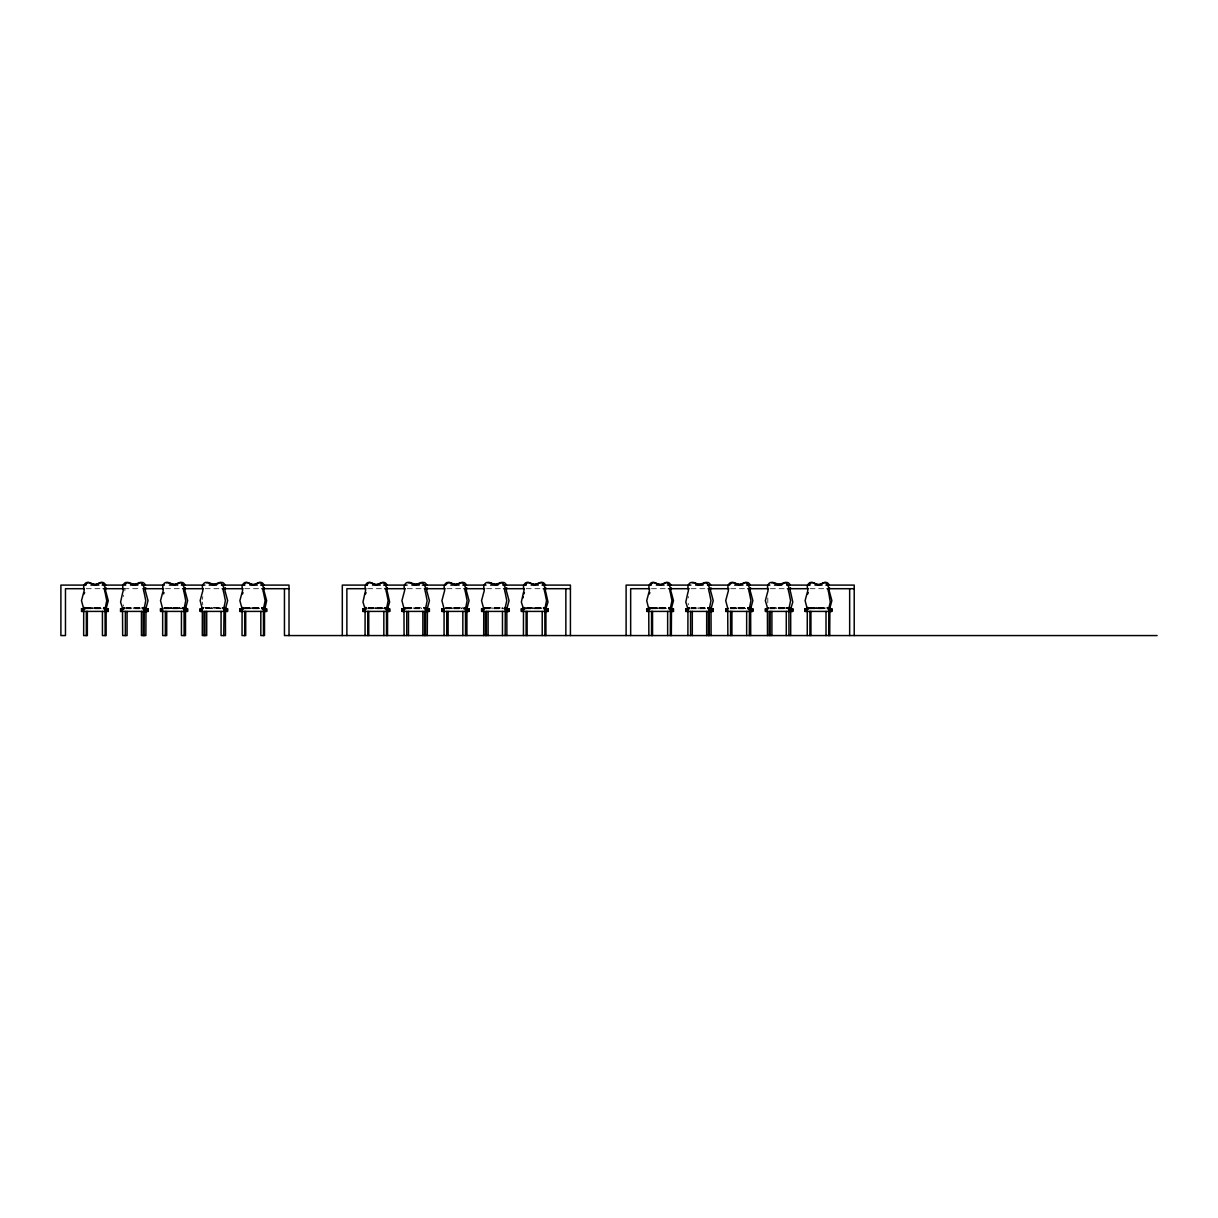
<?xml version="1.0" encoding="UTF-8"?>
<svg xmlns="http://www.w3.org/2000/svg" width="1218" height="1218" viewBox="0 0 1218 1218"><rect width="100%" height="100%" fill="white"/><g stroke="black" fill="none" stroke-linecap="round" stroke-linejoin="round"><path stroke-width="0.75" stroke-dasharray="5 3.75" d="M202.447 599.302L202.812 596.561M767.797 597.931L767.797 603.428M688.185 597.931L688.398 596.561M123.201 596.561L123.505 595.221M92.842 607.645L92.675 608.726M93.847 607.645L93.695 608.726M131.727 608.726L131.864 607.645M171.845 607.645L171.692 608.726M173.215 607.645L173.063 608.726M251.213 607.645L251.06 608.726M252.217 607.645L252.065 608.726M374.246 607.645L374.078 608.726M375.251 607.645L375.098 608.726M413.13 608.726L413.267 607.645M453.248 607.645L453.096 608.726M454.619 607.645L454.466 608.726M492.727 608.726L492.879 607.645M532.616 607.645L532.464 608.726M533.621 607.645L533.469 608.726M658.04 607.645L657.887 608.726M659.045 607.645L658.892 608.726M696.94 608.726L697.061 607.645M737.057 607.645L736.89 608.726M738.428 607.645L738.275 608.726M776.551 608.726L776.688 607.645M816.425 607.645L816.273 608.726M817.43 607.645L817.278 608.726M91.289 607.645L90.985 608.726M92.294 607.645L91.989 608.726M130.006 608.726L130.311 607.645M170.307 607.645L169.987 608.726M171.677 607.645L171.357 608.726M209.938 607.645L209.663 608.726M211.658 607.645L211.323 608.726M249.675 607.645L249.37 608.726M250.68 607.645L250.375 608.726M372.693 607.645L372.388 608.726M373.698 607.645L373.393 608.726M411.41 608.726L411.714 607.645M453.081 607.645L452.761 608.726M491.067 608.726L491.341 607.645M531.078 607.645L530.774 608.726M532.083 607.645L531.779 608.726M656.502 607.645L656.197 608.726M657.507 607.645L657.202 608.726M695.265 608.726L695.524 607.645M735.505 607.645L735.2 608.726M736.89 607.645L736.57 608.726M775.135 607.645L774.831 608.726M814.888 607.645L814.568 608.726M815.893 607.645L815.573 608.726M89.767 607.645L89.295 608.726M90.771 607.645L90.299 608.726M168.769 607.645L168.312 608.726M170.139 607.645L169.683 608.726M208.4 607.645L207.943 608.726L208.628 607.645M248.152 607.645L247.68 608.726M249.157 607.645L248.685 608.726M371.17 607.645L370.698 608.726M372.175 607.645L371.703 608.726M409.72 608.726L410.192 607.645M489.803 607.645L489.347 608.726M529.556 607.645L529.084 608.726M530.561 607.645L530.089 608.726M654.979 607.645L654.508 608.726M655.984 607.645L655.512 608.726M693.986 607.645L693.59 608.726M733.982 607.645L733.51 608.726M735.352 607.645L734.896 608.726M773.613 607.645L773.217 608.726M775.333 607.645L774.876 608.726M813.35 607.645L812.893 608.726M814.355 607.645L813.898 608.726M88.259 607.645L87.635 608.726M89.264 607.645L88.64 608.726M126.763 608.726L127.281 607.645M129.001 607.645L128.316 608.726M167.262 607.645L166.653 608.726M168.632 607.645L168.023 608.726M206.375 608.726L206.893 607.645M246.645 607.645L246.021 608.726M247.65 607.645L247.026 608.726M369.663 607.645L369.039 608.726M370.668 607.645L370.044 608.726M448.666 607.645L448.057 608.726M487.687 608.726L488.296 607.645M490.032 607.645L489.408 608.726M528.049 607.645L527.424 608.726M529.054 607.645L528.429 608.726M653.457 607.645L652.848 608.726M654.477 607.645L653.853 608.726M692.479 607.645L691.87 608.726M732.475 607.645L731.851 608.726M733.845 607.645L733.221 608.726M772.105 607.645L771.481 608.726L772.349 607.645M811.843 607.645L811.234 608.726M812.848 607.645L812.239 608.726M87.787 607.645L87.011 608.726M126.763 608.071L127.525 607.645M165.785 607.645L165.009 608.726M167.155 607.645L166.394 608.726M206.375 608.071L207.136 607.645M246.158 607.645L245.397 608.726M368.415 608.071L369.191 607.645M408.928 607.645L408.06 608.726M448.559 607.645L447.798 608.726M487.779 608.071L488.54 607.645M527.561 607.645L526.8 608.726M652.985 607.645L652.224 608.726M692.737 607.645L691.961 608.726M732.368 607.645L731.592 608.726M825.728 608.071L809.589 608.071L810.366 607.645M811.371 607.645L810.594 608.726M184.07 608.071L163.867 608.071L165.085 607.645M408.182 607.645L407.391 608.726M446.854 608.071L447.813 607.645L446.686 608.726M486.85 608.071L487.809 607.645L486.667 608.726M730.663 608.071L731.622 607.645L730.48 608.071M809.665 608.071L810.625 607.645L809.483 608.071M125.987 608.071L126.946 607.645M164.232 608.071L165.206 607.645L164.095 608.071M166.577 607.645L165.618 608.726M407.391 608.071L408.35 607.645M446.61 607.645L445.636 608.071L446.899 607.645M447.98 607.645L446.854 608.726M485.251 608.071L486.241 607.645M487.976 607.645L487.002 608.726M651.447 608.071L652.406 607.645M691.185 608.071L692.159 607.645M731.79 607.645L730.815 608.726M771.77 607.645L770.811 608.726M809.818 608.071L810.792 607.645M205.263 608.071L206.314 607.645M408.091 607.645L407.056 608.726M651.112 608.071L669.915 608.071M690.85 608.071L707.095 608.071M165.861 607.645L164.765 608.726M407.634 607.645L406.538 608.726M487.246 607.645L486.165 608.726M769.959 608.071L771.055 607.645M164.369 608.071L165.496 607.645M406.142 608.071L422.25 608.071M485.48 608.071L486.637 607.645M86.234 588.705L101.338 588.705M123.992 588.705L140.983 588.705M165.511 588.705L180.614 588.705M205.157 588.705L220.26 588.705M244.803 588.705L259.906 588.705M367.638 588.705L382.741 588.705M407.284 588.705L422.387 588.705M446.915 588.705L462.018 588.705M486.561 588.705L501.664 588.705M526.206 588.705L541.31 588.705M651.432 588.705L666.535 588.705M691.078 588.705L706.181 588.705M730.724 588.705L745.827 588.705M770.37 588.705L785.473 588.705M810.016 588.705L825.119 588.705M86.036 607.645L102.738 607.645M125.789 607.645L141.76 607.645M164.491 607.645L181.741 607.645M204.67 607.645L221.371 607.645M244.422 607.645L261.124 607.645M368.186 607.645L384.401 607.645M406.462 607.645L422.418 607.645M445.895 607.645L463.144 607.645M485.525 607.645L502.775 607.645M526.557 607.645L542.528 607.645M651.249 607.645L667.205 607.645M691.002 607.645L706.958 607.645M730.252 607.645L746.954 607.645M769.883 607.645L787.574 607.645M809.62 607.645L825.591 607.645M86.006 608.071L102.845 608.071M125.819 608.071L141.273 607.645M221.493 608.071L205.446 608.071L221.493 608.726M244.392 608.071L261.215 608.071M368.338 608.071L384.249 608.071M445.484 608.071L465.474 608.071M485.114 608.071L502.897 608.071M525.871 608.071L542.619 608.071M730.221 608.071L749.283 608.071M769.852 608.071L787.544 608.071L786.584 607.645M86.006 608.726L102.845 608.726M125.819 608.726L142.43 608.726M164.034 608.726L184.07 608.726M244.392 608.726L261.215 608.726M367.775 608.726L384.249 608.726M405.792 608.726L422.25 608.726M445.438 608.726L465.474 608.726M485.114 608.726L505.47 608.726M525.871 608.726L542.619 608.726M651.219 608.726L667.342 608.726M691.032 608.726L707.095 608.726M730.221 608.726L746.725 608.726M769.852 608.726L789.264 608.726M809.589 608.726L825.728 608.726M786.417 607.645L787.391 608.071M785.838 607.645L786.615 608.071M502.044 607.645L502.806 608.071M462.414 607.645L463.175 608.071M141.014 607.645L141.79 608.071M824.099 607.645L824.723 608.726M786.082 607.645L786.615 608.726M784.362 607.645L785.047 608.726L784.575 607.645M744.731 607.645L745.34 608.726M665.728 607.645L666.337 608.726M541.31 607.645L541.919 608.726M540.305 607.645L540.914 608.726M460.922 607.645L461.546 608.726M420.941 607.645L421.626 608.726M382.924 607.645L383.548 608.726M381.919 607.645L382.543 608.726M258.901 607.645L259.51 608.726M219.149 607.645L219.834 608.726M139.537 607.645L140.222 608.726M100.515 607.645L101.14 608.726M823.596 607.645L824.068 608.726M822.592 607.645L823.063 608.726M782.854 607.645L783.357 608.726M744.594 607.645L745.066 608.726M743.224 607.645L743.68 608.726M704.963 607.645L705.359 608.726M703.228 607.645L703.699 608.726M665.226 607.645L665.683 608.726M664.206 607.645L664.678 608.726M539.802 607.645L540.259 608.726M538.798 607.645L539.254 608.726M500.781 607.645L501.177 608.726M499.045 607.645L499.563 608.726L499.243 607.645M460.785 607.645L461.257 608.726M459.414 607.645L459.886 608.726M419.434 607.645L419.936 608.726M381.417 607.645L381.889 608.726M380.412 607.645L380.869 608.726M258.399 607.645L258.855 608.726M257.394 607.645L257.851 608.726M217.641 607.645L218.159 608.726L217.839 607.645M138.03 607.645L138.487 608.726M100.013 607.645L100.485 608.726M99.008 607.645L99.465 608.726M822.074 607.645L822.378 608.726M821.069 607.645L821.374 608.726M781.317 607.645L781.636 608.726M743.071 607.645L743.376 608.726M741.686 607.645L742.006 608.726M701.705 607.645L702.055 608.726L701.888 607.645M663.688 607.645L664.008 608.726M662.683 607.645L663.003 608.726M538.265 607.645L538.584 608.726M537.26 607.645L537.58 608.726M497.523 607.645L497.827 608.726M459.262 607.645L459.567 608.726M457.892 607.645L458.196 608.726M417.896 607.645L418.216 608.726M379.894 607.645L380.199 608.726M378.874 607.645L379.194 608.726M256.861 607.645L257.181 608.726M255.856 607.645L256.176 608.726M216.119 607.645L216.423 608.726M176.488 607.645L176.793 608.726M136.492 607.645L136.842 608.726M98.491 607.645L98.795 608.726M97.47 607.645L97.79 608.726M820.536 607.645L820.688 608.726M819.516 607.645L819.684 608.726M779.779 607.645L779.931 608.726L779.962 607.645M741.518 607.645L741.686 608.726M740.148 607.645L740.3 608.726M662.15 607.645L662.303 608.726M661.146 607.645L661.298 608.726M536.727 607.645L536.879 608.726M535.722 607.645L535.874 608.726M457.724 607.645L457.877 608.726M456.339 607.645L456.506 608.726M378.341 607.645L378.493 608.726M377.336 607.645L377.489 608.726M255.323 607.645L255.476 608.726M254.318 607.645L254.471 608.726M176.321 607.645L176.473 608.726M174.935 607.645L175.103 608.726M96.938 607.645L97.105 608.726M95.933 607.645L96.085 608.726M123.201 604.783L123.505 606.122M688.185 603.428L688.398 604.783M202.812 604.783L202.447 602.042M818.983 607.645L818.983 608.726M817.978 607.645L817.978 608.726M778.226 607.645L778.226 608.726M770.644 608.726L771.603 607.645L770.476 608.726M739.981 607.645L739.981 608.726M738.595 607.645L738.595 608.726M700.35 607.645L700.32 608.726M698.614 607.645L698.645 608.726M660.598 607.645L660.598 608.726M659.593 607.645L659.593 608.726M535.174 607.645L535.174 608.726M534.169 607.645L534.169 608.726M496.152 607.645L496.137 608.726M494.432 607.645L494.447 608.726M486.043 608.726L486.819 607.645L485.769 608.726M456.171 607.645L456.171 608.726M454.801 607.645L454.801 608.726M451.391 608.726L451.711 607.645L451.086 608.726M449.716 608.726L450.173 607.645L449.427 608.726M446.412 608.726L447.189 607.645L446.169 608.726M416.541 607.645L416.51 608.726M414.805 607.645L414.805 608.726M376.804 607.645L376.804 608.726M375.783 607.645L375.783 608.726M253.77 607.645L253.77 608.726M252.765 607.645L252.765 608.726M214.749 607.645L214.733 608.726M213.028 607.645L213.028 608.726M180.142 608.726L179.518 607.645L179.853 608.726M178.483 608.726L178.011 607.645L178.163 608.726M174.768 607.645L174.768 608.726M173.398 607.645L173.398 608.726M165.45 608.726L166.409 607.645L165.283 608.726M135.137 607.645L135.107 608.726M133.401 607.645L133.401 608.726M95.4 607.645L95.4 608.726M94.38 607.645L94.38 608.726M124.875 589.025A6.973 6.973 0 0 1 124.875 590.852M206.405 607.645L205.446 608.071L206.573 607.645"/><path stroke-width="1.5" d="M523.009 597.931L523.238 596.561M84.164 593.912L84.651 592.618M105.129 608.726L106.727 600.672L105.129 592.618A6.973 6.973 0 0 1 105.129 587.259L102.403 582.676A4.613 4.613 0 0 0 98.704 583.331L97.775 583.864M144.135 608.726L145.749 600.672L144.135 592.618A6.973 6.973 0 0 1 144.135 587.259L141.425 582.676A4.613 4.613 0 0 0 137.725 583.331L134.741 584.488M163.547 593.912L164.034 592.618M184.131 608.726L185.73 600.672L184.131 592.618A6.973 6.973 0 0 1 184.131 587.259L181.406 582.676A4.613 4.613 0 0 0 177.721 583.331L175.773 584.259M223.762 608.726L225.376 600.672L223.762 592.618A6.973 6.973 0 0 1 223.762 587.259L221.037 582.676A4.613 4.613 0 0 0 217.352 583.331L214.368 584.488M242.549 593.912L243.037 592.618M263.499 608.726L265.113 600.672L263.499 592.618A6.973 6.973 0 0 1 263.499 587.259L260.789 582.676A4.613 4.613 0 0 0 257.089 583.331L256.161 583.864M365.567 593.912L366.055 592.618M386.532 608.726L388.131 600.672L386.532 592.618A6.973 6.973 0 0 1 386.532 587.259L383.807 582.676A4.613 4.613 0 0 0 380.107 583.331L378.174 584.259M425.539 608.726L427.153 600.672L425.539 592.618A6.973 6.973 0 0 1 425.539 587.259L422.829 582.676A4.613 4.613 0 0 0 419.129 583.331L416.145 584.488M465.535 608.726L467.133 600.672L465.535 592.618A6.973 6.973 0 0 1 465.535 587.259L462.81 582.676A4.613 4.613 0 0 0 459.125 583.331L456.141 584.488M523.953 593.912L524.44 592.618M544.903 608.726L546.517 600.672L544.903 592.618A6.973 6.973 0 0 1 544.903 587.259L542.193 582.676A4.613 4.613 0 0 0 538.493 583.331L534.443 584.564M649.377 593.912L649.864 592.618M709.348 608.726L710.962 600.672L709.348 592.618A6.973 6.973 0 0 1 709.348 587.259L706.638 582.676A4.613 4.613 0 0 0 702.938 583.331L698.888 584.564M749.329 608.726L750.943 600.672L749.329 592.618A6.973 6.973 0 0 1 749.329 587.259L746.619 582.676A4.613 4.613 0 0 0 742.919 583.331L740.986 584.259M807.762 593.912L808.25 592.618M85.016 585.325L87.376 582.676A4.613 4.613 0 0 1 91.076 583.331L94.06 584.488M243.402 585.325L245.747 582.676A4.613 4.613 0 0 1 249.446 583.331L251.38 584.259M366.42 585.325L368.78 582.676A4.613 4.613 0 0 1 372.48 583.331L374.413 584.259M524.806 585.325L527.15 582.676A4.613 4.613 0 0 1 530.85 583.331L533.834 584.488M650.229 585.325L652.574 582.676A4.613 4.613 0 0 1 656.274 583.331L659.258 584.488M808.6 585.325L810.96 582.676A4.613 4.613 0 0 1 814.659 583.331L816.593 584.259M106.133 608.726L108.28 600.672L106.133 592.618A6.973 6.973 0 0 1 105.966 587.685M145.871 608.726L148.017 600.672L145.871 592.618A6.973 6.973 0 0 1 145.703 587.685M185.501 608.726L187.648 600.672L185.501 592.618A6.973 6.973 0 0 1 185.334 587.685M225.482 608.726L227.629 600.672L225.482 592.618A6.973 6.973 0 0 1 225.33 587.685M427.274 608.726L429.421 600.672L427.274 592.618A6.973 6.973 0 0 1 427.107 587.685M466.905 608.726L469.052 600.672L466.905 592.618A6.973 6.973 0 0 1 466.738 587.685M506.886 608.726L509.033 600.672L506.886 592.618A6.973 6.973 0 0 1 506.734 587.685M671.331 608.726L673.478 600.672L671.331 592.618A6.973 6.973 0 0 1 671.179 587.685M711.084 608.726L713.23 600.672L711.084 592.618A6.973 6.973 0 0 1 710.916 587.685M750.714 608.726L752.861 600.672L750.714 592.618A6.973 6.973 0 0 1 750.547 587.685M829.717 608.726L831.864 600.672L829.717 592.618A6.973 6.973 0 0 1 829.549 587.685M125.378 584.153L126.261 583.178M446.412 584.153L448.148 582.676A4.613 4.613 0 0 1 451.848 583.331L454.832 584.488M730.221 584.153L731.957 582.676A4.613 4.613 0 0 1 735.657 583.331L738.641 584.488M137.984 583.864L138.928 583.331A5.268 5.268 0 0 1 143.191 582.6A5.374 5.374 0 0 1 145.46 585.203M217.611 583.864L218.54 583.331M419.388 583.864L420.332 583.331A5.268 5.268 0 0 1 424.595 582.6A5.374 5.374 0 0 1 426.863 585.203M499.015 583.864L499.943 583.331M662.988 583.864L664.389 583.331A5.268 5.268 0 0 1 668.652 582.6A5.374 5.374 0 0 1 670.92 585.203M703.197 583.864L704.126 583.331A5.268 5.268 0 0 1 708.389 582.6A5.374 5.374 0 0 1 710.673 585.203M782.809 583.864L783.753 583.331M821.358 583.864L822.302 583.331A4.613 4.613 0 0 1 825.987 582.676L828.712 587.259A6.973 6.973 0 0 0 828.712 592.618L830.28 602.042L828.712 608.726L827.494 607.645M255.156 584.259L257.561 583.331A5.268 5.268 0 0 1 261.824 582.6A5.374 5.374 0 0 1 264.093 585.203M661.983 584.259L663.445 583.864M820.369 584.259L822.759 583.331A5.268 5.268 0 0 1 827.037 582.6A5.374 5.374 0 0 1 829.306 585.203M85.123 607.645L83.996 608.726M124.145 607.645L123.018 608.726M243.493 607.645L242.382 608.726M366.527 607.645L365.4 608.726M405.548 607.645L404.422 608.726M524.897 607.645L523.786 608.726M650.321 607.645L649.194 608.726M84.864 607.645L83.707 608.071L83.646 635.568L87.346 635.568L87.346 611.406M123.886 607.645L122.729 608.726L120.582 602.073L122.668 592.618A6.973 6.973 0 0 0 122.668 587.259L122.851 585.873A5.374 5.374 0 0 1 125.347 582.6A5.268 5.268 0 0 1 129.626 583.331L132.61 584.488L136.995 584.259M243.235 607.645L242.093 608.071L242.032 635.568L245.716 635.568L245.716 611.406M366.268 607.645L365.111 608.071L365.05 635.568M405.289 607.645L404.132 608.726M524.638 607.645L523.496 608.071L523.436 635.568M648.92 608.071L650.062 607.645M689.084 607.645L687.942 608.071L687.881 635.568M808.447 607.645L807.306 608.071L807.245 635.568M364.943 608.071L366.116 607.645M375.464 584.488L372.008 583.331A5.268 5.268 0 0 0 367.745 582.6A5.374 5.374 0 0 0 365.233 585.873L365.05 587.259A6.973 6.973 0 0 1 365.05 592.618L362.964 602.073L365.05 608.726L366.055 607.645M405.122 607.645L403.965 608.071L404.071 635.568M405.076 607.645L403.904 608.071L404.818 608.726M483.531 608.726L484.688 607.645M545.497 585.203A5.374 5.374 0 0 0 543.228 582.6A5.268 5.268 0 0 0 538.965 583.331L534.915 584.564L530.378 583.331A5.268 5.268 0 0 0 526.115 582.6A5.374 5.374 0 0 0 523.618 585.873L523.436 587.259A6.973 6.973 0 0 1 523.436 592.618L521.35 602.073L523.436 608.726L524.44 607.645M648.859 635.568L648.752 608.071L649.864 607.645L648.692 608.726L646.712 600.672L648.859 592.618A6.973 6.973 0 0 0 648.859 587.259L649.042 585.873A5.374 5.374 0 0 1 651.539 582.6A5.268 5.268 0 0 1 655.802 583.331L660.323 584.564M702.192 584.259L697.807 584.488L694.823 583.331A5.268 5.268 0 0 0 690.56 582.6A5.374 5.374 0 0 0 688.063 585.873L687.881 587.259A6.973 6.973 0 0 1 687.881 592.618L685.795 602.073L687.881 608.726L688.886 607.645M767.492 635.568L767.386 608.071L768.497 607.645M126.779 582.783L127.114 582.676A4.613 4.613 0 0 1 130.813 583.331L134.863 584.564M166.409 582.783L166.744 582.676A4.613 4.613 0 0 1 170.444 583.331L173.428 584.488M206.39 582.783L206.74 582.676A4.613 4.613 0 0 1 210.425 583.331L214.49 584.564M408.182 582.783L408.517 582.676A4.613 4.613 0 0 1 412.217 583.331L416.267 584.564M487.794 582.783L488.144 582.676A4.613 4.613 0 0 1 491.828 583.331L494.812 584.488M691.991 582.783L692.326 582.676A4.613 4.613 0 0 1 696.026 583.331L699.01 584.488M771.603 582.783L771.938 582.676A4.613 4.613 0 0 1 775.638 583.331L779.687 584.564M95.72 584.488L99.176 583.331A5.268 5.268 0 0 1 103.439 582.6A5.374 5.374 0 0 1 105.722 585.203M97.242 584.259L94.654 584.564M174.737 584.488L178.559 583.331A5.268 5.268 0 0 1 182.822 582.6A5.374 5.374 0 0 1 185.09 585.203M216.606 584.259L212.221 584.488L209.237 583.331A5.268 5.268 0 0 0 204.974 582.6A5.374 5.374 0 0 0 202.477 585.873L202.295 587.259A6.973 6.973 0 0 1 202.295 592.618L200.148 600.672L202.295 608.726M254.105 584.488L255.628 584.259M377.123 584.488L380.579 583.331A5.268 5.268 0 0 1 384.842 582.6A5.374 5.374 0 0 1 387.126 585.203M418.398 584.259L414.013 584.488L411.029 583.331A5.268 5.268 0 0 0 406.751 582.6A5.374 5.374 0 0 0 404.254 585.873L404.071 587.259A6.973 6.973 0 0 1 404.071 592.618L401.925 600.672L404.071 608.726M495.772 584.488L498.756 583.331A4.613 4.613 0 0 1 502.44 582.676L505.166 587.259A6.973 6.973 0 0 0 505.166 592.618L506.779 600.672L505.105 608.071M498.01 584.259L494.691 584.564M660.932 584.488L662.455 584.259M739.935 584.488L743.756 583.331A5.268 5.268 0 0 1 748.019 582.6A5.374 5.374 0 0 1 750.303 585.203M779.566 584.488L782.55 583.331A4.613 4.613 0 0 1 786.249 582.676L788.96 587.259A6.973 6.973 0 0 0 788.96 592.618L790.573 600.672L789.081 608.071M781.819 584.259L777.434 584.488L774.45 583.331A5.268 5.268 0 0 0 770.172 582.6A5.374 5.374 0 0 0 767.675 585.873L767.492 587.259A6.973 6.973 0 0 1 767.492 592.618L765.346 600.672L767.553 608.071M819.318 584.488L820.825 584.259M173.656 584.564L175.575 584.488M253.039 584.564L254.577 584.488M376.058 584.564L377.595 584.488M455.06 584.564L459.962 583.331A5.268 5.268 0 0 1 464.225 582.6A5.374 5.374 0 0 1 466.494 585.203M659.867 584.564L661.404 584.488M738.869 584.564L740.772 584.488M818.237 584.564L819.79 584.488M86.006 585.097L60.9 585.097L60.9 635.568L65.468 635.568L65.468 588.705L84.346 588.705M90.908 585.097L98.886 585.097M102.175 585.097L125.698 585.097M130.463 585.097L137.893 585.097M141.608 585.097L164.43 585.097M169.424 585.097L177.767 585.097M181.375 585.097L204.928 585.097M209.191 585.097L216.576 585.097M221.417 585.097L244.909 585.097M249.781 585.097L257.287 585.097M260.637 585.097L289.016 585.097L289.016 635.568M367.41 585.097L342.304 585.097L342.304 635.568M372.525 585.097L380.29 585.097M383.579 585.097L407.101 585.097M411.867 585.097L419.296 585.097M422.311 585.097L445.834 585.097M450.827 585.097L459.171 585.097M462.779 585.097L486.058 585.097M490.595 585.097L497.979 585.097M502.821 585.097L526.313 585.097M531.185 585.097L538.265 585.097M542.04 585.097L570.42 585.097L570.42 635.568M651.219 585.097L626.113 585.097L626.113 635.568M656.319 585.097L664.084 585.097M667.388 585.097L690.91 585.097M695.661 585.097L703.091 585.097M707.506 585.097L729.628 585.097M734.637 585.097L742.965 585.097M746.573 585.097L769.852 585.097M774.389 585.097L781.789 585.097M786.615 585.097L810.122 585.097M814.994 585.097L822.059 585.097M825.85 585.097L854.214 585.097L854.214 635.568M103.225 588.705L123.992 588.705M142.871 588.705L163.623 588.705M182.502 588.705L203.269 588.705M222.148 588.705L242.915 588.705M261.794 588.705L289.016 588.705M365.75 588.705L346.871 588.705L346.871 635.568M384.629 588.705L405.396 588.705M424.275 588.705L445.027 588.705M463.906 588.705L484.673 588.705M503.552 588.705L524.319 588.705M543.198 588.705L570.42 588.705M649.544 588.705L630.665 588.705L630.665 635.568M668.423 588.705L689.19 588.705M708.069 588.705L728.836 588.705M747.715 588.705L768.482 588.705M787.361 588.705L808.128 588.705M827.007 588.705L854.214 588.705M141.455 611.406L141.455 635.568L145.871 635.568L145.977 608.071L144.409 607.645L145.536 608.071L145.323 611.406M425.478 608.071L424.336 607.645L425.706 608.726M427.274 635.568L427.442 608.071L425.813 607.645L426.939 608.071L426.726 611.406M507.069 611.406L507.053 608.071L505.059 607.645L506.155 608.071L506.353 611.406M711.251 611.406L711.19 608.071L709.607 607.645L710.733 608.726M791.35 608.726L791.106 611.406L790.863 608.071L788.868 607.645L789.964 608.726M84.895 608.071L83.54 608.726M103.774 608.071L106.301 608.071L106.301 611.406M142.902 608.071L146.038 608.071L144.82 607.645M183.142 608.071L185.669 608.071L185.73 611.406M223.138 608.071L225.65 608.071L223.655 607.645L224.751 608.071L224.949 611.406M262.144 608.071L264.671 608.071L263.499 607.645M364.882 608.071L365.887 608.726L365.567 607.432M385.177 608.071L387.705 608.071L387.705 611.406M424.306 608.071L427.442 608.071L426.224 607.645M464.545 608.071L467.073 608.071L467.133 611.406M504.541 608.071L507.053 608.071L505.835 607.645M523.268 608.071L524.166 608.726M543.654 608.071L546.075 608.071L546.09 611.406M648.692 608.071L649.59 608.726M668.971 608.071L671.499 608.071L671.331 635.568M687.713 608.071L688.612 608.726M708.1 608.071L711.251 608.071L710.018 607.645M727.694 608.071L727.862 635.568M748.354 608.071L750.882 608.071L750.943 611.406M788.335 608.071L790.863 608.071M808.082 608.071L807.077 608.726M827.464 608.071L829.884 608.071L829.717 635.568M81.499 608.726L85.367 608.726M103.408 608.726L108.28 608.726L108.28 611.406L81.499 611.406M124.388 608.726L120.521 608.726L120.582 611.406M142.399 608.726L148.017 608.726M166.714 611.406L166.714 635.568L162.664 635.568L162.664 608.726L160.517 608.726L160.517 611.406L187.648 611.406L187.587 608.726L183.142 608.726M202.827 608.726L200.148 608.726L200.148 611.406L202.827 611.406M223.138 608.726L227.629 608.726L227.568 611.406L223.762 611.406M243.752 608.726L239.885 608.726L239.946 611.406M261.779 608.726L266.651 608.726L266.651 611.406L239.885 611.406M366.77 608.726L362.903 608.726L362.903 611.406L389.684 611.406L389.684 608.726L384.812 608.726M405.792 608.726L401.925 608.726L401.986 611.406L429.421 611.406L429.36 608.726L424.306 608.726M468.991 608.726L469.052 611.406L441.921 611.406L441.921 608.726L444.068 608.726L444.068 635.568M463.814 608.726L469.052 608.726M481.552 608.726L484.231 608.726M504.541 608.726L509.033 608.726L508.972 611.406M525.156 608.726L521.289 608.726L521.35 611.406L548.054 611.406L548.054 608.726L543.654 608.726M650.579 608.726L646.712 608.726L646.712 611.406L673.478 611.406M668.606 608.726L673.478 608.726L673.417 611.406L673.234 608.726M689.601 608.726L685.734 608.726L685.734 611.406L713.23 611.406L713.23 608.726L708.1 608.726M725.715 608.726L727.862 608.726L725.715 600.672L727.862 592.618A6.973 6.973 0 0 0 727.862 587.259L728.044 585.873A5.374 5.374 0 0 1 730.541 582.6A5.268 5.268 0 0 1 734.819 583.331L739.707 584.564M747.624 608.726L752.861 608.726L752.8 611.406L725.715 611.406L725.776 608.726M768.04 608.726L765.346 608.726L765.406 611.406L768.04 611.406M788.335 608.726L792.842 608.726L792.781 611.406L769.213 611.406L769.228 635.568M805.098 608.726L808.95 608.726M827.464 608.726L831.864 608.726L831.864 611.406L805.098 611.406L805.159 608.726M120.521 611.406L148.017 611.406M222.803 611.406L204 611.406L204.015 635.568M484.231 611.406L481.552 611.406L481.612 608.726M509.033 611.406L485.403 611.406L485.419 635.568M1157.1 635.568L284.449 635.568L284.449 588.705M817.171 584.488L818.709 584.564M495.893 584.564L490.641 583.331A5.268 5.268 0 0 0 486.378 582.6A5.374 5.374 0 0 0 483.881 585.873L483.698 587.259A6.973 6.973 0 0 1 483.698 592.618L481.552 600.672L483.698 608.726M455.897 584.564L451.01 583.331A5.268 5.268 0 0 0 446.747 582.6A5.374 5.374 0 0 0 444.25 585.873L444.068 587.259A6.973 6.973 0 0 1 444.068 592.618L441.921 600.672L444.068 608.726M374.992 584.488L376.529 584.564M251.959 584.488L253.511 584.564M174.494 584.564L169.607 583.331A5.268 5.268 0 0 0 165.343 582.6A5.374 5.374 0 0 0 162.847 585.873L162.664 587.259A6.973 6.973 0 0 1 162.664 592.618L160.517 600.672L162.664 608.726M95.126 584.564L90.604 583.331A5.268 5.268 0 0 0 86.341 582.6A5.374 5.374 0 0 0 83.829 585.873L83.646 587.259A6.973 6.973 0 0 1 83.646 592.618L81.499 600.672L83.646 608.726M817.643 584.488L814.187 583.331A5.268 5.268 0 0 0 809.924 582.6A5.374 5.374 0 0 0 807.427 585.873L807.245 587.259A6.973 6.973 0 0 1 807.245 592.618L805.098 600.672L807.245 608.726M252.431 584.488L248.974 583.331A5.268 5.268 0 0 0 244.711 582.6A5.374 5.374 0 0 0 242.215 585.873L242.032 587.259A6.973 6.973 0 0 1 242.032 592.618L239.885 600.672L242.032 608.726M829.884 608.071L828.712 607.645L829.823 608.071M828.879 608.071L827.707 607.645L828.819 608.071L828.712 635.568M749.329 635.568L749.466 608.071L748.324 607.645L749.496 608.726M709.515 608.071L708.343 607.645L709.5 608.726M670.494 608.071L669.321 607.645L670.433 608.071L670.326 635.568M467.073 608.071L465.9 607.645L467.012 608.726M464.621 607.645L465.641 608.726M385.527 607.645L386.791 608.726M185.669 608.071L184.497 607.645L185.608 608.071M144.135 635.568L144.257 608.071L143.145 607.645L144.287 608.726M106.301 608.071L105.129 607.645L106.24 608.071M105.296 608.071L104.124 607.645L105.387 608.726M789.645 607.645L790.802 608.071M424.488 607.645L425.661 608.071L425.539 635.568M386.639 608.071L385.467 607.645L386.471 608.071L386.532 635.568M224.432 607.645L225.604 608.071L225.665 611.406M828.499 607.645L829.656 608.726M789.492 607.645L790.802 608.726L792.781 602.073L790.695 592.618A6.973 6.973 0 0 1 790.528 587.685M749.496 607.645L750.653 608.071L750.714 635.568M749.268 608.071L748.126 607.645L748.994 608.726M709.866 607.645L711.023 608.071L711.084 635.568M708.145 607.645L709.287 608.071L709.348 635.568M670.128 607.645L671.27 608.726M544.705 607.645L545.847 608.726L547.993 602.073L545.908 592.618A6.973 6.973 0 0 1 545.755 587.685M543.7 607.645L544.842 608.071L544.903 635.568M505.683 607.645L506.825 608.071L506.886 635.568M465.702 607.645L466.844 608.071M426.072 607.645L427.214 608.071L427.153 611.406M386.319 607.645L387.476 608.726L389.623 602.073L387.537 592.618A6.973 6.973 0 0 1 387.37 587.685M224.279 607.645L225.421 608.071L225.482 635.568L221.067 635.568L221.067 611.406M184.299 607.645L185.44 608.726M144.668 607.645L145.81 608.071L145.749 611.406M142.932 607.645L144.074 608.071M104.915 607.645L106.073 608.726M827.235 607.645L828.362 608.726M789.234 607.645L790.345 608.071L790.573 611.406M749.237 607.645L750.364 608.726M707.886 607.645L708.998 608.726M668.865 607.645L669.991 608.726M543.441 607.645L544.568 608.726M505.424 607.645L506.551 608.726M465.443 607.645L466.57 608.071L466.722 611.406M424.077 607.645L425.204 608.726M385.055 607.645L386.182 608.726M262.037 607.645L263.164 608.726M224.021 607.645L225.147 608.726M184.04 607.645L185.166 608.071L185.319 611.406M103.652 607.645L104.885 608.726M709.257 607.645L710.338 608.726M425.447 607.645L426.544 608.726M144.044 607.645L145.14 608.726M788.411 607.645L789.447 608.726M748.415 607.645L749.466 608.071M670.083 608.071L669.047 607.645L670.265 608.726L671.94 600.672L670.326 592.618A6.973 6.973 0 0 1 670.326 587.259L667.616 582.676A4.613 4.613 0 0 0 663.917 583.331M385.238 607.645L386.289 608.071M263.271 608.071L262.22 607.645L263.438 608.071L263.499 635.568M223.198 607.645L224.249 608.071L224.417 611.406M183.218 607.645L184.238 608.726M104.885 608.071L103.835 607.645L105.068 608.071L105.129 635.568M465.322 608.071L464.363 607.645L465.474 608.071L465.535 635.568M143.328 607.645L144.287 608.071M788.305 607.645L789.264 608.071M505.47 608.071L504.511 607.645L505.653 608.071L505.82 611.406M223.107 607.645L224.066 608.071L223.762 635.568M807.762 607.432L808.25 608.726M649.377 607.432L649.864 608.726M523.953 607.432L524.44 608.726M242.549 607.432L243.037 608.726M84.164 607.432L84.651 608.726M849.662 588.705L849.662 635.568M831.62 608.726L831.62 611.406M831.315 608.726L831.315 611.406M830.904 608.726L830.798 611.406M830.615 608.726L830.615 611.406M830.371 608.726L830.311 611.406M829.367 608.071L829.367 611.406M826.017 611.406L826.017 635.568M810.929 611.406L810.929 635.568M809.924 611.406L809.924 635.568M806.59 608.726L806.59 611.406M806.057 608.726L806.057 611.406M805.631 608.726L805.631 611.406M805.326 608.726L805.326 611.406M792.598 608.726L792.598 611.406M792.294 608.726L792.294 611.406M791.883 608.726L791.883 611.406M790.695 610.507L790.695 635.568M790.147 608.726L790.147 611.406M789.614 608.726L789.614 611.406M788.899 608.071L788.96 635.568M786.28 611.406L786.28 635.568M771.908 611.406L771.908 635.568M770.172 611.406L770.172 635.568M766.838 608.726L766.838 611.406M766.305 608.726L766.305 611.406M765.894 608.726L765.894 611.406M765.589 608.726L765.589 611.406M752.617 608.726L752.617 611.406M752.313 608.726L752.313 611.406M751.902 608.726L751.902 611.406M751.476 608.726L751.354 611.406M751.247 608.726L751.247 611.406M749.968 608.071L749.984 611.406M746.649 611.406L746.649 635.568M731.927 611.406L731.927 635.568M730.541 611.406L730.541 635.568M727.207 608.726L727.207 611.406M726.674 608.726L726.674 611.406M726.263 608.726L726.263 611.406M725.958 608.726L725.958 611.406M712.987 608.726L713.169 611.406M712.682 608.726L712.682 611.406M712.271 608.726L712.271 611.406M711.723 608.726L711.723 611.406M711.434 608.726L711.495 611.406M710.536 608.726L710.536 611.406M710.003 608.726L710.003 611.406M708.389 611.406L708.389 635.568M706.668 611.406L706.668 635.568M692.296 611.406L692.296 635.568M690.56 611.406L690.56 635.568M687.226 608.726L687.226 611.406M686.693 608.726L686.693 611.406M686.267 608.726L686.267 611.406M685.978 608.726L685.978 611.406M672.945 608.726L672.945 611.406M672.412 608.726L672.519 611.406M672.229 608.726L672.229 611.406M671.94 608.726L671.986 611.406M670.996 608.071L670.981 611.406M667.647 611.406L667.647 635.568M652.543 611.406L652.543 635.568M651.539 611.406L651.539 635.568M648.204 608.726L648.204 611.406M647.671 608.726L647.671 611.406M647.245 608.726L647.245 611.406M646.956 608.726L646.956 611.406M565.852 588.705L565.852 635.568M547.993 608.726L547.811 611.406M547.521 608.726L547.521 611.406M547.095 608.726L547.049 611.406M546.989 608.726L546.806 611.406M546.517 608.726L546.517 611.406M545.908 610.507L545.908 635.568M545.573 608.071L545.557 611.406M542.223 611.406L542.223 635.568M527.12 611.406L527.12 635.568M526.115 611.406L526.115 635.568M522.781 608.726L522.781 611.406M522.248 608.726L522.248 611.406M521.837 608.726L521.837 611.406M521.532 608.726L521.532 611.406M508.804 608.726L508.804 611.406M508.5 608.726L508.5 611.406M508.073 608.726L508.073 611.406M507.541 608.726L507.541 611.406M507.251 608.726L507.251 611.406M505.272 608.071L505.166 635.568M502.471 611.406L502.471 635.568M488.114 611.406L488.114 635.568M486.378 611.406L486.378 635.568M483.759 608.071L483.698 635.568M483.044 608.726L483.044 611.406M482.511 608.726L482.511 611.406M482.084 608.726L482.084 611.406M481.78 608.726L481.78 611.406M468.808 608.726L468.808 611.406M468.519 608.726L468.519 611.406M468.093 608.726L468.093 611.406M467.621 611.406L467.682 608.726L467.438 611.406M466.905 610.507L466.905 635.568M466.174 608.071L466.189 611.406M462.84 611.406L462.84 635.568M448.117 611.406L448.117 635.568M446.747 611.406L446.747 635.568M443.413 608.726L443.413 611.406M442.88 608.726L442.88 611.406M442.454 608.726L442.454 611.406M441.982 608.726L442.149 611.406M429.178 608.726L429.178 611.406M428.888 608.726L428.888 611.406M428.462 608.726L428.462 611.406M427.929 608.726L427.929 611.406M427.685 608.726L427.625 611.406M426.026 608.071L426.193 611.406M424.595 611.406L424.595 635.568M422.859 611.406L422.859 635.568M408.487 611.406L408.487 635.568M406.751 611.406L406.751 635.568M403.417 608.726L403.417 611.406M402.884 608.726L402.884 611.406M402.473 608.726L402.473 611.406M402.168 608.726L402.168 611.406M389.44 608.726L389.623 611.406M389.136 608.726L389.136 611.406M388.725 608.726L388.679 611.406L388.435 608.726M388.177 608.726L388.177 611.406M388.131 608.726L388.131 611.406M387.537 610.507L387.537 635.568M387.187 608.071L387.172 611.406M383.837 611.406L383.837 635.568M368.749 611.406L368.749 635.568M367.745 611.406L367.745 635.568M364.41 608.726L364.41 611.406M363.862 608.726L363.862 611.406M363.451 608.726L363.451 611.406M363.147 608.726L363.147 611.406M266.407 608.726L266.59 611.406M266.118 608.726L266.118 611.406M265.585 608.726L265.691 611.406M265.402 608.726L265.402 611.406M265.113 608.726L265.159 611.406M264.687 611.406L264.626 608.071L263.453 607.645L264.443 608.726L265.159 607.477L266.651 600.672L264.504 592.618A6.973 6.973 0 0 1 264.352 587.685M264.504 610.507L264.504 635.568L260.819 635.568L260.819 611.406M264.169 608.071L264.154 611.406M244.711 611.406L244.711 635.568M242.93 608.726L241.925 608.726M241.377 608.726L241.377 611.406M240.844 608.726L240.844 611.406M240.433 608.726L240.433 611.406M240.129 608.726L240.129 611.406M227.401 608.726L227.401 611.406M227.096 608.726L227.096 611.406M226.67 608.726L226.67 611.406M226.137 608.726L226.137 611.406M225.848 608.726L225.848 611.406M206.71 611.406L206.71 635.568L202.295 635.568L202.355 608.071M204.974 611.406L204.974 635.568M201.64 608.726L201.64 611.406M201.107 608.726L201.107 611.406M200.681 608.726L200.681 611.406M200.376 608.726L200.376 611.406M187.405 608.726L187.405 611.406M187.115 608.726L187.115 611.406M186.689 608.726L186.689 611.406M186.278 608.726L186.217 611.406L186.034 608.726M185.501 610.507L185.501 635.568L181.436 635.568L181.436 611.406M184.771 608.071L184.786 611.406M184.131 635.568L184.07 608.071L182.913 607.645L183.781 608.726M165.343 611.406L165.343 635.568M162.009 608.726L162.009 611.406M161.476 608.726L161.476 611.406M161.05 608.726L161.05 611.406M160.578 608.726L160.746 611.406M147.957 608.726L147.957 611.406M147.774 608.726L147.774 611.406M147.485 608.726L147.485 611.406M147.058 608.726L147.058 611.406M146.525 608.726L146.525 611.406M146.221 608.726L146.282 611.406M144.622 608.071L144.79 611.406M143.8 608.726L142.673 607.645L143.511 608.726M143.191 611.406L143.191 635.568M127.083 611.406L127.083 635.568L122.668 635.568L122.5 608.071L123.673 607.645L122.561 608.071L123.414 608.726M125.347 611.406L125.347 635.568M122.013 608.726L122.013 611.406M121.48 608.726L121.48 611.406M121.069 608.726L121.069 611.406M120.765 608.726L120.765 611.406M108.219 608.726L108.037 611.406M107.732 608.726L107.732 611.406M107.321 608.726L107.275 611.406M107.032 608.726L107.214 611.406M106.133 610.507L106.133 635.568L102.434 635.568L102.434 611.406M105.783 608.071L105.768 611.406M86.341 611.406L86.341 635.568M83.007 608.726L83.007 611.406M82.459 608.726L82.459 611.406M82.048 608.726L82.048 611.406M81.743 608.726L81.743 611.406M81.56 608.726L81.56 611.406M790.284 585.203A5.374 5.374 0 0 0 788.016 582.6A5.268 5.268 0 0 0 784.727 582.813M506.49 585.203A5.374 5.374 0 0 0 504.206 582.6A5.268 5.268 0 0 0 500.933 582.813M225.086 585.203A5.374 5.374 0 0 0 222.803 582.6A5.268 5.268 0 0 0 219.529 582.813M84.712 607.645L83.54 608.071L84.651 607.645M203.345 607.645L202.173 608.071L203.284 607.645M243.082 607.645L241.925 608.071L243.037 607.645M808.234 607.645L807.077 608.071L808.295 607.645M543.898 607.645L545.009 608.071L543.898 607.645M749.709 607.645L750.821 608.071L749.709 607.645M671.499 608.071L670.326 607.645L671.438 608.071M546.075 608.071L544.903 607.645L546.029 608.071M387.705 608.071L386.532 607.645L387.644 608.071M263.667 608.071L262.494 607.645L263.606 608.071M184.299 608.071L183.126 607.645L184.238 608.071M106.773 611.406L106.773 608.726L106.727 611.406"/></g></svg>
